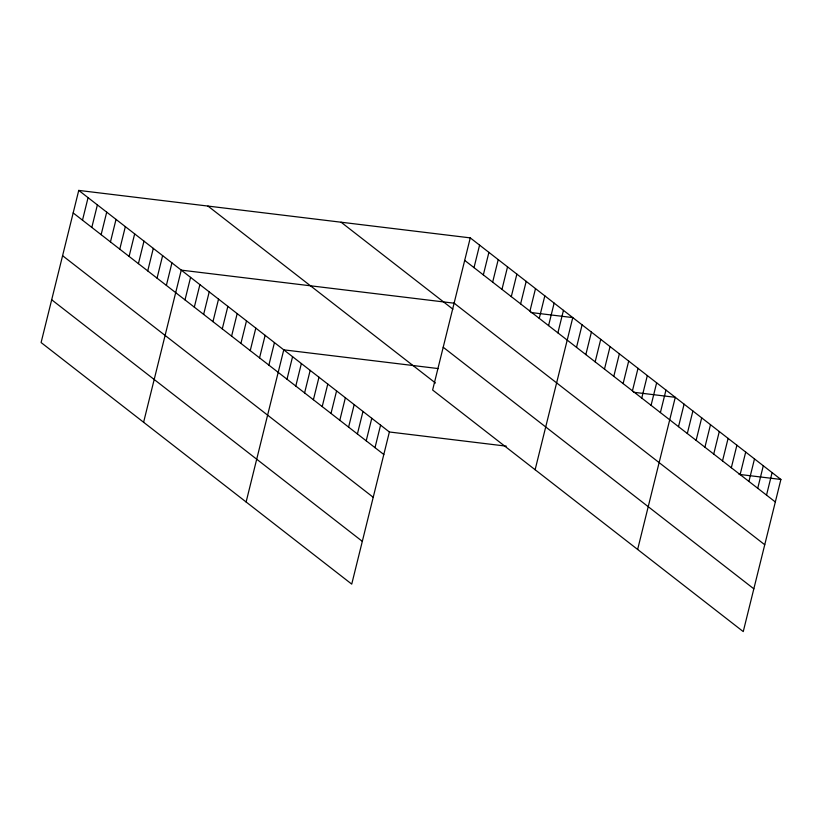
<?xml version="1.0" encoding="UTF-8"?>
<svg xmlns="http://www.w3.org/2000/svg" width="822" height="822" viewBox="0 0 822 822"><rect width="100%" height="100%" fill="white"/><g stroke="black" fill="none" stroke-linecap="round" stroke-linejoin="round"><path stroke-width="1.23" d="M78.748 190.406L41.1 342.548L351.734 584.123L389.381 431.982L78.748 190.406L470.266 237.877L780.9 479.452L743.252 631.594L432.619 390.018L470.266 237.877M82.498 220.173L88.067 197.65M91.817 227.417L97.386 204.904M101.137 234.671L106.706 212.148M110.456 241.915L116.025 219.392M119.776 249.158L125.345 226.646M129.095 256.413L134.664 233.89M138.415 263.657L143.984 241.134M147.734 270.9L153.303 248.388M157.053 278.155L162.622 255.632M166.373 285.398L171.942 262.876M143.603 422.272L181.261 270.13L454.648 303.267M185.001 299.896L190.581 277.374M194.321 307.14L199.9 284.618M203.64 314.384L209.22 291.872M212.96 321.638L218.539 299.116M222.279 328.882L227.858 306.359M231.599 336.126L237.178 313.614M240.918 343.38L246.497 320.857M250.237 350.624L255.806 328.101M259.557 357.868L265.126 335.355M268.876 365.122L274.445 342.599M246.117 501.995L283.765 349.843L438.321 368.585M287.001 379.209L292.57 356.686M295.797 386.052L301.366 363.54M304.602 392.895L310.171 370.383M313.398 399.739L318.977 377.226M322.203 406.592L327.773 384.069M330.999 413.435L336.578 390.912M339.805 420.278L345.374 397.756M348.6 427.121L354.179 404.599M357.406 433.965L362.975 411.452M366.211 440.808L371.78 418.295M375.007 447.661L380.576 425.138M474.017 267.633L479.586 245.12M483.336 274.887L488.905 252.364M492.655 282.131L498.224 259.618M501.975 289.375L507.544 266.862M511.294 296.629L516.863 274.106M520.614 303.873L526.183 281.36M529.933 311.117L535.502 288.604M539.253 318.371L544.822 295.848M548.572 325.615L554.141 303.102M557.891 332.859L563.46 310.346M535.122 469.742L572.78 317.59L530.94 312.524M576.52 347.357L582.099 324.844M585.839 354.601L591.419 332.088M595.159 361.855L600.738 339.332M604.478 369.099L610.058 346.586M613.798 376.342L619.377 353.83M623.117 383.597L628.696 361.074M632.437 390.84L638.006 368.328M641.756 398.084L647.325 375.572M651.075 405.338L656.644 382.816M660.395 412.582L665.964 390.07M637.636 549.456L675.283 397.314L633.454 392.238M678.51 426.68L684.089 404.157M687.315 433.523L692.884 411M696.121 440.366L701.69 417.843M704.916 447.209L710.496 424.686M713.722 454.052L719.291 431.54M722.517 460.895L728.097 438.383M731.323 467.749L736.892 445.226M740.119 474.592L745.698 452.069M748.924 481.435L754.493 458.912M757.73 488.278L763.299 465.755M766.525 495.121L772.094 472.609M389.381 431.982L506.28 446.151M739.06 474.376L780.9 479.452M464.697 260.389L775.331 501.965M454.114 303.164L764.737 544.739M341.068 222.207L452.891 309.175M443.202 347.244L753.836 588.819M207.956 206.065L435.465 383.001M73.179 212.929L383.812 454.504M62.595 255.704L373.219 497.279M51.683 299.773L362.317 541.349"/></g></svg>
